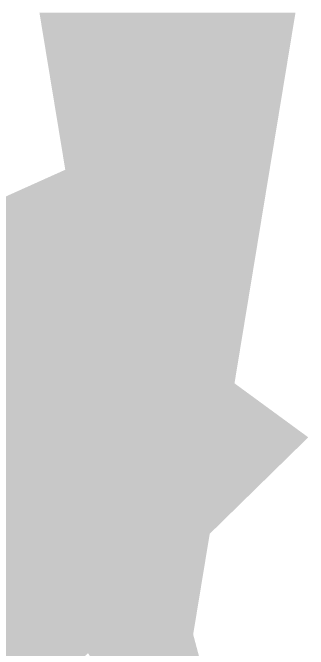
# Model space of a CAD drawing. Header units: metres. Extents: x 0 to 11269, y -5244 to -4054.
# Drawn here: x 10638 to 10713.9, y -4724 to -4560.3 of the extents above; entities that cross this region are included whole.
import ezdxf

# ---------------------------------------------------------------- set-up
doc = ezdxf.new("R2010")
doc.units = ezdxf.units.M
doc.header["$MEASUREMENT"] = 0
doc.layers.add('DIM', color=3, linetype='Continuous')
doc.styles.get("Standard").update_dxf_attribs({"font": 'arial.ttf'})
doc.dimstyles.new('300', dxfattribs={"dimscale": 0.1, "dimtxt": 500, "dimasz": 2000, "dimexe": 400, "dimexo": 1500, "dimgap": 0, "dimtad": 1, "dimlfac": 0.001, "dimzin": 0, "dimdsep": 46, "dimtxsty": 'Standard', "dimcen": 800, "dimse1": 1, "dimse2": 1, "dimclrd": 1, "dimclre": 5, "dimclrt": 3, "dimadec": 0, "dimazin": 0, "dimtfac": 1, "dimtix": 1, "dimtofl": 0, "dimtmove": 1, "dimatfit": 3, "dimfxl": 0, "dimtolj": 1, "dimtzin": 0, "dimarcsym": 0})

msp = doc.modelspace()

# ---------------------------------------------------------------- leaders
at = {"layer": 'DIM', "color": 7, "linetype": 'ByBlock', "ltscale": 100}
msp.add_leader([(10677.71966, -4760.33302), (10677.71966, -4758.62733), (10676.11581, -4758.62733)], dimstyle='300', override={"dimgap": 0.04, "dimtad": 0, "dimfxl": 0.1875}, dxfattribs=at)
at = {"layer": 'DIM', "color": 1, "linetype": 'ByBlock', "ltscale": 100}
msp.add_leader([(10704.52531, -4796.14299), (10703.54303, -4793.95967), (10702.16781, -4793.95967)], dimstyle='300', override={"dimgap": 0.04, "dimtad": 0, "dimfxl": 0.1875}, dxfattribs=at)
at = {"layer": 'DIM', "color": 4, "linetype": 'ByBlock', "ltscale": 100}
msp.add_leader([(10569.15036, -4811.38103), (10569.68225, -4810.65516), (10569.94124, -4810.65516)], dimstyle='300', override={"dimgap": 0.04, "dimtad": 0, "dimfxl": 0.1875}, dxfattribs=at)

doc.saveas('drawing.dxf')
